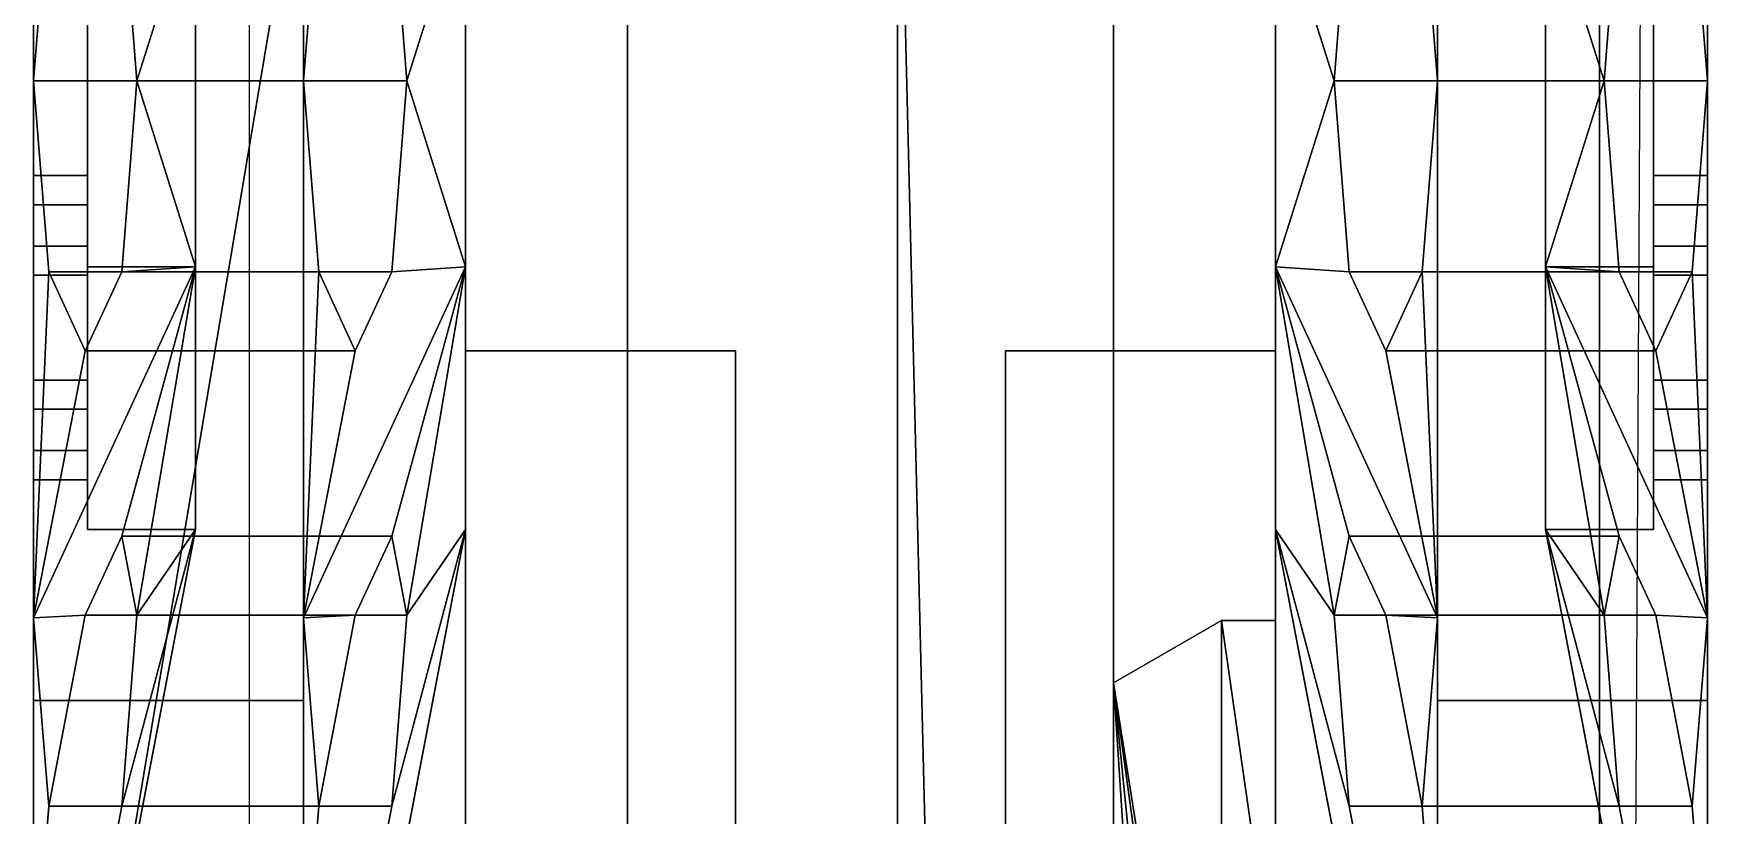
# Model space of a CAD drawing. Header units: millimetres. Extents: x -1 to 3, y -3 to 11.3.
# Drawn here: x 0.7 to 1.01, y -1.0461 to -0.9012 of the extents above; entities that cross this region are included whole.
import ezdxf

# ---------------------------------------------------------------- set-up
doc = ezdxf.new("R2010")
doc.units = ezdxf.units.MM
for name, color, linetype in [('hansa_parts', 4, 'Continuous'), ('mudguards', 6, 'Continuous'), ('tent', 3, 'Continuous'), ('tracks', 3, 'Continuous'), ('wheels', 2, 'Continuous'), ('wheels_inner', 2, 'Continuous')]:
    doc.layers.add(name, color=color, linetype=linetype)

msp = doc.modelspace()

# ---------------------------------------------------------------- linework, layer by layer
for points in [[(0.9, 0.03, 1.7), (-0.9, 0.03, 1.7), (-0.7, -1.16, 1.7), (0.7, -1.16, 1.7)], [(0.9, 0.03, 1.7), (0.7, -1.16, 1.7), (0.7, -2.72, 1.7), (0.9, -2.65, 1.7)], [(0.9, -2.65, 1.7), (0.9, -2.65, 0.78), (0.9, 0.03, 0.78), (0.9, 0.03, 1.7)]]:
    msp.add_3dface(points)
at = {"layer": 'hansa_parts'}
for points in [[(-0.86, 0.03, 2.24), (-0.86, -1.16, 2.24), (0.86, -1.16, 2.24), (0.86, 0.03, 2.24)], [(0.86, -1.16, 2.24), (0.9, -1.16, 2.2), (0.9, 0.03, 2.2), (0.86, 0.03, 2.24)], [(0.9, -1.16, 2.2), (0.9, -1.16, 1.7), (0.9, 0.03, 1.7), (0.9, 0.03, 2.2)]]:
    msp.add_3dface(points, dxfattribs=at)
at = {"layer": 'mudguards'}
for points in [[(0.99, 0.96, 0.91), (1.01, 1.46, 1), (0.99, -2.31, 1), (0.99, -2.31, 0.91)], [(1.01, 0.03, 1), (0.9, 0.03, 1), (0.9, -2.31, 1), (1.01, -2.31, 1)]]:
    msp.add_3dface(points, dxfattribs=at)
at = {"layer": 'tent'}
for points in [[(0.74, -1.25, 2.23), (0.74, -0.84, 2.19), (-0.74, -0.84, 2.19), (-0.74, -1.25, 2.23)], [(0.74, -1.25, 2.23), (0.74, -0.84, 2.19), (0.81, -0.84, 2.17), (0.81, -1.25, 2.2)], [(0.81, -1.25, 2.2), (0.81, -0.84, 2.17), (0.86, -0.84, 2.09), (0.87, -1.25, 2.11)], [(0.87, -1.25, 2.11), (0.86, -0.84, 2.09), (0.86, -0.84, 1.7), (0.87, -1.25, 1.7)]]:
    msp.add_3dface(points, dxfattribs=at)
at = {"layer": 'tracks'}
for points in [[(0.99, 0.22), (0.99, -1.58), (0.68, -1.58), (0.68, 0.22)], [(0.68, 0.22, 0.08), (0.68, -1.58, 0.08), (0.99, -1.58, 0.08), (0.99, 0.22, 0.08)], [(0.99, -1.58, 0.08), (0.99, -1.58), (0.99, 0.22), (0.99, 0.22, 0.08)], [(0.99, -2.03, 0.86), (0.99, -0.85, 0.79), (0.68, -0.85, 0.79), (0.68, -2.03, 0.86)], [(0.68, -2.03, 0.77), (0.68, -0.85, 0.7), (0.99, -0.85, 0.7), (0.99, -2.03, 0.77)], [(0.99, -0.85, 0.7), (0.99, -0.85, 0.79), (0.99, -2.03, 0.86), (0.99, -2.03, 0.77)]]:
    msp.add_3dface(points, dxfattribs=at)
at = {"layer": 'wheels'}
for points in [[(0.75, -0.79519, 0.11284), (0.75, -1.02481, 0.11284), (0.7, -1.02481, 0.11284), (0.7, -0.79519, 0.11284)], [(0.7, -0.79519, 0.11284), (0.7, -1.02481, 0.11284), (0.7, -1.0095, 0.14979), (0.7, -0.8105, 0.14979)], [(0.7, -1.02481, 0.66716), (0.7, -0.79519, 0.66716), (0.7, -0.8105, 0.63021), (0.7, -1.0095, 0.63021)], [(0.75, -1.02481, 0.66716), (0.75, -0.79519, 0.66716), (0.7, -0.79519, 0.66716), (0.7, -1.02481, 0.66716)], [(0.75, -0.8105, 0.14979), (0.75, -1.0095, 0.14979), (0.75, -1.02481, 0.11284), (0.75, -0.79519, 0.11284)], [(0.75, -1.0095, 0.63021), (0.75, -0.8105, 0.63021), (0.75, -0.79519, 0.66716), (0.75, -1.02481, 0.66716)], [(0.96, -1.02481, 0.11284), (0.96, -0.79519, 0.11284), (1.01, -0.79519, 0.11284), (1.01, -1.02481, 0.11284)], [(0.96, -1.0095, 0.14979), (0.96, -0.8105, 0.14979), (0.96, -0.79519, 0.11284), (0.96, -1.02481, 0.11284)], [(0.96, -0.8105, 0.63021), (0.96, -1.0095, 0.63021), (0.96, -1.02481, 0.66716), (0.96, -0.79519, 0.66716)], [(0.96, -0.79519, 0.66716), (0.96, -1.02481, 0.66716), (1.01, -1.02481, 0.66716), (1.01, -0.79519, 0.66716)], [(1.01, -1.02481, 0.11284), (1.01, -0.79519, 0.11284), (1.01, -0.8105, 0.14979), (1.01, -1.0095, 0.14979)], [(1.01, -0.79519, 0.66716), (1.01, -1.02481, 0.66716), (1.01, -1.0095, 0.63021), (1.01, -0.8105, 0.63021)], [(0.7, -0.91, 0.14979), (0.7, -0.91, 0.14979), (0.70284, -0.87464, 0.16464), (0.7, -0.8105, 0.14979)], [(0.7, -0.8105, 0.63021), (0.7, -0.8105, 0.63021), (0.70284, -0.87464, 0.61536), (0.7, -0.91, 0.63021)], [(0.75, -0.8105, 0.14979), (0.75284, -0.87464, 0.16464), (0.75284, -0.87464, 0.16464), (0.75, -0.91, 0.14979)], [(0.75, -0.91, 0.63021), (0.75284, -0.87464, 0.61536), (0.75284, -0.87464, 0.61536), (0.75, -0.8105, 0.63021)], [(0.96, -0.91, 0.14979), (0.95716, -0.87464, 0.16464), (0.95716, -0.87464, 0.16464), (0.96, -0.8105, 0.14979)], [(0.96, -0.8105, 0.63021), (0.95716, -0.87464, 0.61536), (0.95716, -0.87464, 0.61536), (0.96, -0.91, 0.63021)], [(1.01, -0.8105, 0.14979), (1.01, -0.8105, 0.14979), (1.00716, -0.87464, 0.16464), (1.01, -0.91, 0.14979)], [(1.01, -0.91, 0.63021), (1.01, -0.91, 0.63021), (1.00716, -0.87464, 0.61536), (1.01, -0.8105, 0.63021)], [(0.71, -0.93296, 0.33457), (0.71, -0.85457, 0.41296), (0.71, -0.85457, 0.36704), (0.71, -0.88704, 0.33457)], [(0.71, -0.96543, 0.36704), (0.71, -0.88704, 0.44543), (0.71, -0.85457, 0.41296), (0.71, -0.93296, 0.33457)], [(1, -0.85457, 0.36704), (1, -0.93296, 0.44543), (1, -0.96543, 0.41296), (1, -0.88704, 0.33457)], [(1, -0.85457, 0.41296), (1, -0.88704, 0.44543), (1, -0.93296, 0.44543), (1, -0.85457, 0.36704)], [(0.75, -0.91, 0.14979), (0.75284, -0.87464, 0.16464), (0.70284, -0.87464, 0.16464), (0.7, -0.91, 0.14979)], [(0.75284, -0.87464, 0.61536), (0.75, -0.91, 0.63021), (0.7, -0.91, 0.63021), (0.70284, -0.87464, 0.61536)], [(0.71, -0.87556, 0.30685), (0.71, -0.94444, 0.30685), (0.71, -0.94061, 0.31609), (0.71, -0.87939, 0.31609)], [(0.73, -0.87556, 0.30685), (0.73, -0.94444, 0.30685), (0.71, -0.94444, 0.30685), (0.71, -0.87556, 0.30685)], [(0.71, -0.94444, 0.47315), (0.71, -0.87556, 0.47315), (0.71, -0.87939, 0.46391), (0.71, -0.94061, 0.46391)], [(0.73, -0.94444, 0.47315), (0.73, -0.87556, 0.47315), (0.71, -0.87556, 0.47315), (0.71, -0.94444, 0.47315)], [(0.76634, -0.87464, 0.23536), (0.76914, -0.91, 0.25), (0.71914, -0.91, 0.25), (0.71634, -0.87464, 0.23536)], [(0.71634, -0.87464, 0.23536), (0.71634, -0.87464, 0.23536), (0.71914, -0.91, 0.25), (0.73, -0.87556, 0.30685)], [(0.71914, -0.91, 0.53), (0.71914, -0.91, 0.53), (0.71634, -0.87464, 0.54464), (0.73, -0.87556, 0.47315)], [(0.76914, -0.91, 0.53), (0.76634, -0.87464, 0.54464), (0.71634, -0.87464, 0.54464), (0.71914, -0.91, 0.53)], [(0.71914, -0.91, 0.25), (0.71914, -0.91, 0.25), (0.73, -0.94444, 0.30685), (0.73, -0.87556, 0.30685)], [(0.71914, -0.91, 0.53), (0.71914, -0.91, 0.53), (0.73, -0.87556, 0.47315), (0.73, -0.94444, 0.47315)], [(0.76634, -0.87464, 0.23536), (0.78, -0.87556, 0.30685), (0.78, -0.87556, 0.30685), (0.76914, -0.91, 0.25)], [(0.76634, -0.87464, 0.54464), (0.76914, -0.91, 0.53), (0.76914, -0.91, 0.53), (0.78, -0.87556, 0.47315)], [(0.76914, -0.91, 0.25), (0.78, -0.87556, 0.30685), (0.78, -0.87556, 0.30685), (0.78, -0.94444, 0.30685)], [(0.76914, -0.91, 0.53), (0.78, -0.94444, 0.47315), (0.78, -0.94444, 0.47315), (0.78, -0.87556, 0.47315)], [(0.94366, -0.87464, 0.23536), (0.94086, -0.91, 0.25), (0.94086, -0.91, 0.25), (0.93, -0.87556, 0.30685)], [(0.94366, -0.87464, 0.54464), (0.93, -0.87556, 0.47315), (0.93, -0.87556, 0.47315), (0.94086, -0.91, 0.53)], [(0.94086, -0.91, 0.25), (0.93, -0.94444, 0.30685), (0.93, -0.94444, 0.30685), (0.93, -0.87556, 0.30685)], [(0.94086, -0.91, 0.53), (0.93, -0.87556, 0.47315), (0.93, -0.87556, 0.47315), (0.93, -0.94444, 0.47315)], [(0.94086, -0.91, 0.25), (0.94366, -0.87464, 0.23536), (0.99366, -0.87464, 0.23536), (0.99086, -0.91, 0.25)], [(0.94366, -0.87464, 0.54464), (0.94086, -0.91, 0.53), (0.99086, -0.91, 0.53), (0.99366, -0.87464, 0.54464)], [(0.95716, -0.87464, 0.16464), (0.96, -0.91, 0.14979), (1.01, -0.91, 0.14979), (1.00716, -0.87464, 0.16464)], [(0.96, -0.91, 0.63021), (0.95716, -0.87464, 0.61536), (1.00716, -0.87464, 0.61536), (1.01, -0.91, 0.63021)], [(0.99086, -0.91, 0.25), (0.99086, -0.91, 0.25), (0.99366, -0.87464, 0.23536), (0.98, -0.87556, 0.30685)], [(0.99366, -0.87464, 0.54464), (0.99366, -0.87464, 0.54464), (0.99086, -0.91, 0.53), (0.98, -0.87556, 0.47315)], [(0.98, -0.94444, 0.30685), (0.98, -0.87556, 0.30685), (1, -0.87556, 0.30685), (1, -0.94444, 0.30685)], [(0.99086, -0.91, 0.25), (0.99086, -0.91, 0.25), (0.98, -0.87556, 0.30685), (0.98, -0.94444, 0.30685)], [(0.98, -0.87556, 0.47315), (0.98, -0.94444, 0.47315), (1, -0.94444, 0.47315), (1, -0.87556, 0.47315)], [(0.99086, -0.91, 0.53), (0.99086, -0.91, 0.53), (0.98, -0.94444, 0.47315), (0.98, -0.87556, 0.47315)], [(1, -0.94444, 0.30685), (1, -0.87556, 0.30685), (1, -0.87939, 0.31609), (1, -0.94061, 0.31609)], [(1, -0.87556, 0.47315), (1, -0.94444, 0.47315), (1, -0.94061, 0.46391), (1, -0.87939, 0.46391)], [(0.71, -0.87939, 0.31609), (0.71, -0.94061, 0.31609), (0.71, -0.92755, 0.3215), (0.71, -0.89245, 0.3215)], [(0.71, -0.94061, 0.46391), (0.71, -0.87939, 0.46391), (0.71, -0.89245, 0.4585), (0.71, -0.92755, 0.4585)], [(1, -0.94061, 0.31609), (1, -0.87939, 0.31609), (1, -0.89245, 0.3215), (1, -0.92755, 0.3215)], [(1, -0.87939, 0.46391), (1, -0.94061, 0.46391), (1, -0.92755, 0.4585), (1, -0.89245, 0.4585)], [(0.71, -0.89245, 0.3215), (0.71, -0.92755, 0.3215), (0.71, -0.93296, 0.33457), (0.71, -0.88704, 0.33457)], [(0.71, -0.96543, 0.41296), (0.71, -0.93296, 0.44543), (0.71, -0.88704, 0.44543), (0.71, -0.96543, 0.36704)], [(0.71, -0.92755, 0.4585), (0.71, -0.89245, 0.4585), (0.71, -0.88704, 0.44543), (0.71, -0.93296, 0.44543)], [(1, -0.92755, 0.3215), (1, -0.89245, 0.3215), (1, -0.88704, 0.33457), (1, -0.93296, 0.33457)], [(1, -0.88704, 0.33457), (1, -0.96543, 0.41296), (1, -0.96543, 0.36704), (1, -0.93296, 0.33457)], [(1, -0.89245, 0.4585), (1, -0.92755, 0.4585), (1, -0.93296, 0.44543), (1, -0.88704, 0.44543)], [(0.75284, -0.94536, 0.16464), (0.75, -0.91, 0.14979), (0.7, -0.91, 0.14979), (0.70284, -0.94536, 0.16464)], [(0.7, -1.0095, 0.14979), (0.7, -1.0095, 0.14979), (0.70284, -0.94536, 0.16464), (0.7, -0.91, 0.14979)], [(0.7, -0.91, 0.63021), (0.7, -0.91, 0.63021), (0.70284, -0.94536, 0.61536), (0.7, -1.0095, 0.63021)], [(0.75, -0.91, 0.63021), (0.75284, -0.94536, 0.61536), (0.70284, -0.94536, 0.61536), (0.7, -0.91, 0.63021)], [(0.76914, -0.91, 0.25), (0.76634, -0.94536, 0.23536), (0.71634, -0.94536, 0.23536), (0.71914, -0.91, 0.25)], [(0.71914, -0.91, 0.25), (0.71914, -0.91, 0.25), (0.71634, -0.94536, 0.23536), (0.73, -0.94444, 0.30685)], [(0.71634, -0.94536, 0.54464), (0.71634, -0.94536, 0.54464), (0.71914, -0.91, 0.53), (0.73, -0.94444, 0.47315)], [(0.76634, -0.94536, 0.54464), (0.76914, -0.91, 0.53), (0.71914, -0.91, 0.53), (0.71634, -0.94536, 0.54464)], [(0.75, -0.91, 0.14979), (0.75284, -0.94536, 0.16464), (0.75284, -0.94536, 0.16464), (0.75, -1.0095, 0.14979)], [(0.75, -1.0095, 0.63021), (0.75284, -0.94536, 0.61536), (0.75284, -0.94536, 0.61536), (0.75, -0.91, 0.63021)], [(0.76634, -0.94536, 0.23536), (0.76914, -0.91, 0.25), (0.76914, -0.91, 0.25), (0.78, -0.94444, 0.30685)], [(0.76634, -0.94536, 0.54464), (0.78, -0.94444, 0.47315), (0.78, -0.94444, 0.47315), (0.76914, -0.91, 0.53)], [(0.94366, -0.94536, 0.23536), (0.93, -0.94444, 0.30685), (0.93, -0.94444, 0.30685), (0.94086, -0.91, 0.25)], [(0.94366, -0.94536, 0.54464), (0.94086, -0.91, 0.53), (0.94086, -0.91, 0.53), (0.93, -0.94444, 0.47315)], [(0.94366, -0.94536, 0.23536), (0.94086, -0.91, 0.25), (0.99086, -0.91, 0.25), (0.99366, -0.94536, 0.23536)], [(0.94086, -0.91, 0.53), (0.94366, -0.94536, 0.54464), (0.99366, -0.94536, 0.54464), (0.99086, -0.91, 0.53)], [(0.96, -0.91, 0.14979), (0.95716, -0.94536, 0.16464), (1.00716, -0.94536, 0.16464), (1.01, -0.91, 0.14979)], [(0.96, -1.0095, 0.14979), (0.95716, -0.94536, 0.16464), (0.95716, -0.94536, 0.16464), (0.96, -0.91, 0.14979)], [(0.96, -0.91, 0.63021), (0.95716, -0.94536, 0.61536), (0.95716, -0.94536, 0.61536), (0.96, -1.0095, 0.63021)], [(0.95716, -0.94536, 0.61536), (0.96, -0.91, 0.63021), (1.01, -0.91, 0.63021), (1.00716, -0.94536, 0.61536)], [(0.99366, -0.94536, 0.23536), (0.99366, -0.94536, 0.23536), (0.99086, -0.91, 0.25), (0.98, -0.94444, 0.30685)], [(0.99086, -0.91, 0.53), (0.99086, -0.91, 0.53), (0.99366, -0.94536, 0.54464), (0.98, -0.94444, 0.47315)], [(1.01, -0.91, 0.14979), (1.01, -0.91, 0.14979), (1.00716, -0.94536, 0.16464), (1.01, -1.0095, 0.14979)], [(1.01, -1.0095, 0.63021), (1.01, -1.0095, 0.63021), (1.00716, -0.94536, 0.61536), (1.01, -0.91, 0.63021)], [(0.71, -0.93296, 0.33457), (0.71, -0.92755, 0.3215), (0.7, -0.92755, 0.3215), (0.7, -0.93296, 0.33457)], [(0.7, -0.93296, 0.33457), (0.7, -0.92755, 0.3215), (0.7, -0.94061, 0.31609), (0.7, -0.94603, 0.32916)], [(0.71, -0.92755, 0.3215), (0.71, -0.94061, 0.31609), (0.7, -0.94061, 0.31609), (0.7, -0.92755, 0.3215)], [(0.71, -0.94061, 0.46391), (0.71, -0.92755, 0.4585), (0.7, -0.92755, 0.4585), (0.7, -0.94061, 0.46391)], [(0.71, -0.92755, 0.4585), (0.71, -0.93296, 0.44543), (0.7, -0.93296, 0.44543), (0.7, -0.92755, 0.4585)], [(0.7, -0.93296, 0.44543), (0.7, -0.94603, 0.45084), (0.7, -0.94061, 0.46391), (0.7, -0.92755, 0.4585)], [(1, -0.92755, 0.3215), (1, -0.93296, 0.33457), (1.01, -0.93296, 0.33457), (1.01, -0.92755, 0.3215)], [(1, -0.94061, 0.31609), (1, -0.92755, 0.3215), (1.01, -0.92755, 0.3215), (1.01, -0.94061, 0.31609)], [(1, -0.93296, 0.44543), (1, -0.92755, 0.4585), (1.01, -0.92755, 0.4585), (1.01, -0.93296, 0.44543)], [(1, -0.92755, 0.4585), (1, -0.94061, 0.46391), (1.01, -0.94061, 0.46391), (1.01, -0.92755, 0.4585)], [(1.01, -0.93296, 0.33457), (1.01, -0.94603, 0.32916), (1.01, -0.94061, 0.31609), (1.01, -0.92755, 0.3215)], [(1.01, -0.93296, 0.44543), (1.01, -0.92755, 0.4585), (1.01, -0.94061, 0.46391), (1.01, -0.94603, 0.45084)], [(0.71, -0.94603, 0.32916), (0.71, -0.93296, 0.33457), (0.7, -0.93296, 0.33457), (0.7, -0.94603, 0.32916)], [(0.71, -0.93296, 0.44543), (0.71, -0.94603, 0.45084), (0.7, -0.94603, 0.45084), (0.7, -0.93296, 0.44543)], [(0.71, -0.94603, 0.32916), (0.71, -0.97084, 0.35397), (0.71, -0.96543, 0.36704), (0.71, -0.93296, 0.33457)], [(0.71, -0.97084, 0.42603), (0.71, -0.94603, 0.45084), (0.71, -0.93296, 0.44543), (0.71, -0.96543, 0.41296)], [(1, -0.97084, 0.35397), (1, -0.94603, 0.32916), (1, -0.93296, 0.33457), (1, -0.96543, 0.36704)], [(1, -0.93296, 0.33457), (1, -0.94603, 0.32916), (1.01, -0.94603, 0.32916), (1.01, -0.93296, 0.33457)], [(1, -0.94603, 0.45084), (1, -0.97084, 0.42603), (1, -0.96543, 0.41296), (1, -0.93296, 0.44543)], [(1, -0.94603, 0.45084), (1, -0.93296, 0.44543), (1.01, -0.93296, 0.44543), (1.01, -0.94603, 0.45084)], [(0.71, -0.94061, 0.31609), (0.71, -0.94603, 0.32916), (0.7, -0.94603, 0.32916), (0.7, -0.94061, 0.31609)], [(0.71, -0.94603, 0.45084), (0.71, -0.94061, 0.46391), (0.7, -0.94061, 0.46391), (0.7, -0.94603, 0.45084)], [(0.71, -0.94444, 0.30685), (0.71, -0.99315, 0.35556), (0.71, -0.98391, 0.35939), (0.71, -0.94061, 0.31609)], [(0.71, -0.94061, 0.31609), (0.71, -0.98391, 0.35939), (0.71, -0.97084, 0.35397), (0.71, -0.94603, 0.32916)], [(0.71, -0.99315, 0.42444), (0.71, -0.94444, 0.47315), (0.71, -0.94061, 0.46391), (0.71, -0.98391, 0.42061)], [(0.71, -0.98391, 0.42061), (0.71, -0.94061, 0.46391), (0.71, -0.94603, 0.45084), (0.71, -0.97084, 0.42603)], [(1, -0.99315, 0.35556), (1, -0.94444, 0.30685), (1, -0.94061, 0.31609), (1, -0.98391, 0.35939)], [(1, -0.98391, 0.35939), (1, -0.94061, 0.31609), (1, -0.94603, 0.32916), (1, -0.97084, 0.35397)], [(1, -0.94603, 0.32916), (1, -0.94061, 0.31609), (1.01, -0.94061, 0.31609), (1.01, -0.94603, 0.32916)], [(1, -0.94061, 0.46391), (1, -0.98391, 0.42061), (1, -0.97084, 0.42603), (1, -0.94603, 0.45084)], [(1, -0.94444, 0.47315), (1, -0.99315, 0.42444), (1, -0.98391, 0.42061), (1, -0.94061, 0.46391)], [(1, -0.94061, 0.46391), (1, -0.94603, 0.45084), (1.01, -0.94603, 0.45084), (1.01, -0.94061, 0.46391)], [(0.70959, -0.96, 0.2), (0.7, -1.0095, 0.14979), (0.73, -0.94444, 0.30685), (0.71634, -0.94536, 0.23536)], [(0.7, -1.0095, 0.14979), (0.70959, -1.00899, 0.22029), (0.71634, -0.99435, 0.25565), (0.73, -0.94444, 0.30685)], [(0.7, -1.0095, 0.63021), (0.70959, -0.96, 0.58), (0.71634, -0.94536, 0.54464), (0.73, -0.94444, 0.47315)], [(0.70959, -1.00899, 0.55971), (0.7, -1.0095, 0.63021), (0.73, -0.94444, 0.47315), (0.71634, -0.99435, 0.52435)], [(0.7, -1.0095, 0.14979), (0.7, -1.0095, 0.14979), (0.70959, -0.96, 0.2), (0.70284, -0.94536, 0.16464)], [(0.70284, -0.94536, 0.61536), (0.70284, -0.94536, 0.61536), (0.70959, -0.96, 0.58), (0.7, -1.0095, 0.63021)], [(0.75959, -0.96, 0.2), (0.75284, -0.94536, 0.16464), (0.70284, -0.94536, 0.16464), (0.70959, -0.96, 0.2)], [(0.75284, -0.94536, 0.61536), (0.75959, -0.96, 0.58), (0.70959, -0.96, 0.58), (0.70284, -0.94536, 0.61536)], [(0.76634, -0.94536, 0.23536), (0.75959, -0.96, 0.2), (0.70959, -0.96, 0.2), (0.71634, -0.94536, 0.23536)], [(0.75959, -0.96, 0.58), (0.76634, -0.94536, 0.54464), (0.71634, -0.94536, 0.54464), (0.70959, -0.96, 0.58)], [(0.73, -0.94444, 0.30685), (0.73, -0.99315, 0.35556), (0.71, -0.99315, 0.35556), (0.71, -0.94444, 0.30685)], [(0.73, -0.99315, 0.42444), (0.73, -0.94444, 0.47315), (0.71, -0.94444, 0.47315), (0.71, -0.99315, 0.42444)], [(0.71634, -0.99435, 0.25565), (0.71634, -0.99435, 0.25565), (0.71914, -1.00899, 0.29101), (0.73, -0.94444, 0.30685)], [(0.71914, -1.00899, 0.48899), (0.71914, -1.00899, 0.48899), (0.71634, -0.99435, 0.52435), (0.73, -0.94444, 0.47315)], [(0.71914, -1.00899, 0.29101), (0.71914, -1.00899, 0.29101), (0.73, -0.99315, 0.35556), (0.73, -0.94444, 0.30685)], [(0.71914, -1.00899, 0.48899), (0.71914, -1.00899, 0.48899), (0.73, -0.94444, 0.47315), (0.73, -0.99315, 0.42444)], [(0.75, -1.0095, 0.14979), (0.75959, -0.96, 0.2), (0.76634, -0.94536, 0.23536), (0.78, -0.94444, 0.30685)], [(0.75959, -1.00899, 0.22029), (0.75, -1.0095, 0.14979), (0.78, -0.94444, 0.30685), (0.76634, -0.99435, 0.25565)], [(0.75959, -0.96, 0.58), (0.75, -1.0095, 0.63021), (0.78, -0.94444, 0.47315), (0.76634, -0.94536, 0.54464)], [(0.75, -1.0095, 0.63021), (0.75959, -1.00899, 0.55971), (0.76634, -0.99435, 0.52435), (0.78, -0.94444, 0.47315)], [(0.75284, -0.94536, 0.16464), (0.75959, -0.96, 0.2), (0.75959, -0.96, 0.2), (0.75, -1.0095, 0.14979)], [(0.75, -1.0095, 0.63021), (0.75959, -0.96, 0.58), (0.75959, -0.96, 0.58), (0.75284, -0.94536, 0.61536)], [(0.76634, -0.99435, 0.25565), (0.78, -0.94444, 0.30685), (0.78, -0.94444, 0.30685), (0.76914, -1.00899, 0.29101)], [(0.76634, -0.99435, 0.52435), (0.76914, -1.00899, 0.48899), (0.76914, -1.00899, 0.48899), (0.78, -0.94444, 0.47315)], [(0.76914, -1.00899, 0.29101), (0.78, -0.94444, 0.30685), (0.78, -0.94444, 0.30685), (0.78, -0.99315, 0.35556)], [(0.76914, -1.00899, 0.48899), (0.78, -0.99315, 0.42444), (0.78, -0.99315, 0.42444), (0.78, -0.94444, 0.47315)], [(0.94086, -1.00899, 0.29101), (0.93, -0.99315, 0.35556), (0.93, -0.99315, 0.35556), (0.93, -0.94444, 0.30685)], [(0.94366, -0.99435, 0.25565), (0.94086, -1.00899, 0.29101), (0.94086, -1.00899, 0.29101), (0.93, -0.94444, 0.30685)], [(0.96, -1.0095, 0.14979), (0.95041, -1.00899, 0.22029), (0.94366, -0.99435, 0.25565), (0.93, -0.94444, 0.30685)], [(0.95041, -0.96, 0.2), (0.96, -1.0095, 0.14979), (0.93, -0.94444, 0.30685), (0.94366, -0.94536, 0.23536)], [(0.96, -1.0095, 0.63021), (0.95041, -0.96, 0.58), (0.94366, -0.94536, 0.54464), (0.93, -0.94444, 0.47315)], [(0.94086, -1.00899, 0.48899), (0.93, -0.94444, 0.47315), (0.93, -0.94444, 0.47315), (0.93, -0.99315, 0.42444)], [(0.95041, -1.00899, 0.55971), (0.96, -1.0095, 0.63021), (0.93, -0.94444, 0.47315), (0.94366, -0.99435, 0.52435)], [(0.94366, -0.99435, 0.52435), (0.93, -0.94444, 0.47315), (0.93, -0.94444, 0.47315), (0.94086, -1.00899, 0.48899)], [(0.95041, -0.96, 0.2), (0.94366, -0.94536, 0.23536), (0.99366, -0.94536, 0.23536), (1.00041, -0.96, 0.2)], [(0.94366, -0.94536, 0.54464), (0.95041, -0.96, 0.58), (1.00041, -0.96, 0.58), (0.99366, -0.94536, 0.54464)], [(0.95716, -0.94536, 0.16464), (0.95041, -0.96, 0.2), (1.00041, -0.96, 0.2), (1.00716, -0.94536, 0.16464)], [(0.96, -1.0095, 0.14979), (0.95041, -0.96, 0.2), (0.95041, -0.96, 0.2), (0.95716, -0.94536, 0.16464)], [(0.95716, -0.94536, 0.61536), (0.95041, -0.96, 0.58), (0.95041, -0.96, 0.58), (0.96, -1.0095, 0.63021)], [(0.95041, -0.96, 0.58), (0.95716, -0.94536, 0.61536), (1.00716, -0.94536, 0.61536), (1.00041, -0.96, 0.58)], [(0.98, -0.99315, 0.35556), (0.98, -0.94444, 0.30685), (1, -0.94444, 0.30685), (1, -0.99315, 0.35556)], [(0.99086, -1.00899, 0.29101), (0.99086, -1.00899, 0.29101), (0.98, -0.94444, 0.30685), (0.98, -0.99315, 0.35556)], [(0.99086, -1.00899, 0.29101), (0.99086, -1.00899, 0.29101), (0.99366, -0.99435, 0.25565), (0.98, -0.94444, 0.30685)], [(1.00041, -1.00899, 0.22029), (1.01, -1.0095, 0.14979), (0.98, -0.94444, 0.30685), (0.99366, -0.99435, 0.25565)], [(1.01, -1.0095, 0.14979), (1.00041, -0.96, 0.2), (0.99366, -0.94536, 0.23536), (0.98, -0.94444, 0.30685)], [(0.98, -0.94444, 0.47315), (0.98, -0.99315, 0.42444), (1, -0.99315, 0.42444), (1, -0.94444, 0.47315)], [(1.00041, -0.96, 0.58), (1.01, -1.0095, 0.63021), (0.98, -0.94444, 0.47315), (0.99366, -0.94536, 0.54464)], [(0.99086, -1.00899, 0.48899), (0.99086, -1.00899, 0.48899), (0.98, -0.99315, 0.42444), (0.98, -0.94444, 0.47315)], [(1.01, -1.0095, 0.63021), (1.00041, -1.00899, 0.55971), (0.99366, -0.99435, 0.52435), (0.98, -0.94444, 0.47315)], [(0.99366, -0.99435, 0.52435), (0.99366, -0.99435, 0.52435), (0.99086, -1.00899, 0.48899), (0.98, -0.94444, 0.47315)], [(1.00716, -0.94536, 0.16464), (1.00716, -0.94536, 0.16464), (1.00041, -0.96, 0.2), (1.01, -1.0095, 0.14979)], [(1.01, -1.0095, 0.63021), (1.01, -1.0095, 0.63021), (1.00041, -0.96, 0.58), (1.00716, -0.94536, 0.61536)], [(0.71, -0.97084, 0.42603), (0.71, -0.96543, 0.41296), (0.7, -0.96543, 0.41296), (0.7, -0.97084, 0.42603)], [(0.71, -0.96543, 0.41296), (0.71, -0.9785, 0.40755), (0.7, -0.9785, 0.40755), (0.7, -0.96543, 0.41296)], [(0.7, -0.96543, 0.41296), (0.7, -0.9785, 0.40755), (0.7, -0.98391, 0.42061), (0.7, -0.97084, 0.42603)], [(0.71, -0.9785, 0.37245), (0.71, -0.96543, 0.36704), (0.7, -0.96543, 0.36704), (0.7, -0.9785, 0.37245)], [(0.71, -0.96543, 0.36704), (0.71, -0.97084, 0.35397), (0.7, -0.97084, 0.35397), (0.7, -0.96543, 0.36704)], [(0.7, -0.96543, 0.36704), (0.7, -0.97084, 0.35397), (0.7, -0.98391, 0.35939), (0.7, -0.9785, 0.37245)], [(0.71, -0.9785, 0.37245), (0.71, -0.9785, 0.40755), (0.71, -0.96543, 0.41296), (0.71, -0.96543, 0.36704)], [(1, -0.9785, 0.40755), (1, -0.9785, 0.37245), (1, -0.96543, 0.36704), (1, -0.96543, 0.41296)], [(1, -0.97084, 0.35397), (1, -0.96543, 0.36704), (1.01, -0.96543, 0.36704), (1.01, -0.97084, 0.35397)], [(1, -0.96543, 0.36704), (1, -0.9785, 0.37245), (1.01, -0.9785, 0.37245), (1.01, -0.96543, 0.36704)], [(1, -0.9785, 0.40755), (1, -0.96543, 0.41296), (1.01, -0.96543, 0.41296), (1.01, -0.9785, 0.40755)], [(1, -0.96543, 0.41296), (1, -0.97084, 0.42603), (1.01, -0.97084, 0.42603), (1.01, -0.96543, 0.41296)], [(1.01, -0.96543, 0.36704), (1.01, -0.9785, 0.37245), (1.01, -0.98391, 0.35939), (1.01, -0.97084, 0.35397)], [(1.01, -0.96543, 0.41296), (1.01, -0.97084, 0.42603), (1.01, -0.98391, 0.42061), (1.01, -0.9785, 0.40755)], [(0.71, -0.98391, 0.42061), (0.71, -0.97084, 0.42603), (0.7, -0.97084, 0.42603), (0.7, -0.98391, 0.42061)], [(0.71, -0.97084, 0.35397), (0.71, -0.98391, 0.35939), (0.7, -0.98391, 0.35939), (0.7, -0.97084, 0.35397)], [(1, -0.98391, 0.35939), (1, -0.97084, 0.35397), (1.01, -0.97084, 0.35397), (1.01, -0.98391, 0.35939)], [(1, -0.97084, 0.42603), (1, -0.98391, 0.42061), (1.01, -0.98391, 0.42061), (1.01, -0.97084, 0.42603)], [(0.71, -0.9785, 0.40755), (0.71, -0.98391, 0.42061), (0.7, -0.98391, 0.42061), (0.7, -0.9785, 0.40755)], [(0.71, -0.98391, 0.35939), (0.71, -0.9785, 0.37245), (0.7, -0.9785, 0.37245), (0.7, -0.98391, 0.35939)], [(0.71, -0.98391, 0.35939), (0.71, -0.98391, 0.42061), (0.71, -0.9785, 0.40755), (0.71, -0.9785, 0.37245)], [(1, -0.98391, 0.42061), (1, -0.98391, 0.35939), (1, -0.9785, 0.37245), (1, -0.9785, 0.40755)], [(1, -0.9785, 0.37245), (1, -0.98391, 0.35939), (1.01, -0.98391, 0.35939), (1.01, -0.9785, 0.37245)], [(1, -0.98391, 0.42061), (1, -0.9785, 0.40755), (1.01, -0.9785, 0.40755), (1.01, -0.98391, 0.42061)], [(0.71, -0.99315, 0.35556), (0.71, -0.99315, 0.42444), (0.71, -0.98391, 0.42061), (0.71, -0.98391, 0.35939)], [(1, -0.99315, 0.42444), (1, -0.99315, 0.35556), (1, -0.98391, 0.35939), (1, -0.98391, 0.42061)], [(0.70959, -1.07971, 0.29101), (0.7, -1.15021, 0.2905), (0.73, -0.99315, 0.35556), (0.71634, -1.04435, 0.30565)], [(0.7, -1.15021, 0.2905), (0.70959, -1.1, 0.34), (0.71634, -1.06464, 0.35464), (0.73, -0.99315, 0.35556)], [(0.70959, -1.1, 0.44), (0.7, -1.15021, 0.4895), (0.73, -0.99315, 0.42444), (0.71634, -1.06464, 0.42536)], [(0.7, -1.15021, 0.4895), (0.70959, -1.07971, 0.48899), (0.71634, -1.04435, 0.47435), (0.73, -0.99315, 0.42444)], [(0.75959, -1.00899, 0.22029), (0.76634, -0.99435, 0.25565), (0.71634, -0.99435, 0.25565), (0.70959, -1.00899, 0.22029)], [(0.76634, -0.99435, 0.52435), (0.75959, -1.00899, 0.55971), (0.70959, -1.00899, 0.55971), (0.71634, -0.99435, 0.52435)], [(0.73, -0.99315, 0.35556), (0.73, -0.99315, 0.42444), (0.71, -0.99315, 0.42444), (0.71, -0.99315, 0.35556)], [(0.71914, -1.00899, 0.29101), (0.71914, -1.00899, 0.29101), (0.71634, -1.04435, 0.30565), (0.73, -0.99315, 0.35556)], [(0.71634, -1.06464, 0.35464), (0.71634, -1.06464, 0.35464), (0.71914, -1.05, 0.39), (0.73, -0.99315, 0.35556)], [(0.71914, -1.05, 0.39), (0.71914, -1.05, 0.39), (0.71634, -1.06464, 0.42536), (0.73, -0.99315, 0.42444)], [(0.71634, -1.04435, 0.47435), (0.71634, -1.04435, 0.47435), (0.71914, -1.00899, 0.48899), (0.73, -0.99315, 0.42444)], [(0.76634, -0.99435, 0.25565), (0.76914, -1.00899, 0.29101), (0.71914, -1.00899, 0.29101), (0.71634, -0.99435, 0.25565)], [(0.76914, -1.00899, 0.48899), (0.76634, -0.99435, 0.52435), (0.71634, -0.99435, 0.52435), (0.71914, -1.00899, 0.48899)], [(0.71914, -1.05, 0.39), (0.71914, -1.05, 0.39), (0.73, -0.99315, 0.42444), (0.73, -0.99315, 0.35556)], [(0.75, -1.15021, 0.2905), (0.75959, -1.07971, 0.29101), (0.76634, -1.04435, 0.30565), (0.78, -0.99315, 0.35556)], [(0.75959, -1.1, 0.34), (0.75, -1.15021, 0.2905), (0.78, -0.99315, 0.35556), (0.76634, -1.06464, 0.35464)], [(0.75, -1.15021, 0.4895), (0.75959, -1.1, 0.44), (0.76634, -1.06464, 0.42536), (0.78, -0.99315, 0.42444)], [(0.75959, -1.07971, 0.48899), (0.75, -1.15021, 0.4895), (0.78, -0.99315, 0.42444), (0.76634, -1.04435, 0.47435)], [(0.76634, -1.04435, 0.30565), (0.76914, -1.00899, 0.29101), (0.76914, -1.00899, 0.29101), (0.78, -0.99315, 0.35556)], [(0.76634, -1.06464, 0.35464), (0.78, -0.99315, 0.35556), (0.78, -0.99315, 0.35556), (0.76914, -1.05, 0.39)], [(0.76634, -1.06464, 0.42536), (0.76914, -1.05, 0.39), (0.76914, -1.05, 0.39), (0.78, -0.99315, 0.42444)], [(0.76634, -1.04435, 0.47435), (0.78, -0.99315, 0.42444), (0.78, -0.99315, 0.42444), (0.76914, -1.00899, 0.48899)], [(0.76914, -1.05, 0.39), (0.78, -0.99315, 0.35556), (0.78, -0.99315, 0.35556), (0.78, -0.99315, 0.42444)], [(0.96, -1.15021, 0.2905), (0.95041, -1.1, 0.34), (0.94366, -1.06464, 0.35464), (0.93, -0.99315, 0.35556)], [(0.95041, -1.07971, 0.29101), (0.96, -1.15021, 0.2905), (0.93, -0.99315, 0.35556), (0.94366, -1.04435, 0.30565)], [(0.94366, -1.04435, 0.30565), (0.93, -0.99315, 0.35556), (0.93, -0.99315, 0.35556), (0.94086, -1.00899, 0.29101)], [(0.94366, -1.04435, 0.47435), (0.94086, -1.00899, 0.48899), (0.94086, -1.00899, 0.48899), (0.93, -0.99315, 0.42444)], [(0.96, -1.15021, 0.4895), (0.95041, -1.07971, 0.48899), (0.94366, -1.04435, 0.47435), (0.93, -0.99315, 0.42444)], [(0.94086, -1.05, 0.39), (0.93, -0.99315, 0.42444), (0.93, -0.99315, 0.42444), (0.93, -0.99315, 0.35556)], [(0.95041, -1.1, 0.44), (0.96, -1.15021, 0.4895), (0.93, -0.99315, 0.42444), (0.94366, -1.06464, 0.42536)], [(0.94366, -1.06464, 0.42536), (0.93, -0.99315, 0.42444), (0.93, -0.99315, 0.42444), (0.94086, -1.05, 0.39)], [(0.94366, -1.06464, 0.35464), (0.94086, -1.05, 0.39), (0.94086, -1.05, 0.39), (0.93, -0.99315, 0.35556)], [(0.94086, -1.00899, 0.29101), (0.94366, -0.99435, 0.25565), (0.99366, -0.99435, 0.25565), (0.99086, -1.00899, 0.29101)], [(0.94366, -0.99435, 0.52435), (0.94086, -1.00899, 0.48899), (0.99086, -1.00899, 0.48899), (0.99366, -0.99435, 0.52435)], [(0.94366, -0.99435, 0.25565), (0.95041, -1.00899, 0.22029), (1.00041, -1.00899, 0.22029), (0.99366, -0.99435, 0.25565)], [(0.95041, -1.00899, 0.55971), (0.94366, -0.99435, 0.52435), (0.99366, -0.99435, 0.52435), (1.00041, -1.00899, 0.55971)], [(1.00041, -1.1, 0.34), (1.01, -1.15021, 0.2905), (0.98, -0.99315, 0.35556), (0.99366, -1.06464, 0.35464)], [(1.01, -1.15021, 0.2905), (1.00041, -1.07971, 0.29101), (0.99366, -1.04435, 0.30565), (0.98, -0.99315, 0.35556)], [(0.99366, -1.04435, 0.30565), (0.99366, -1.04435, 0.30565), (0.99086, -1.00899, 0.29101), (0.98, -0.99315, 0.35556)], [(0.98, -0.99315, 0.42444), (0.98, -0.99315, 0.35556), (1, -0.99315, 0.35556), (1, -0.99315, 0.42444)], [(0.99086, -1.00899, 0.48899), (0.99086, -1.00899, 0.48899), (0.99366, -1.04435, 0.47435), (0.98, -0.99315, 0.42444)], [(1.00041, -1.07971, 0.48899), (1.01, -1.15021, 0.4895), (0.98, -0.99315, 0.42444), (0.99366, -1.04435, 0.47435)], [(0.99086, -1.05, 0.39), (0.99086, -1.05, 0.39), (0.98, -0.99315, 0.35556), (0.98, -0.99315, 0.42444)], [(1.01, -1.15021, 0.4895), (1.00041, -1.1, 0.44), (0.99366, -1.06464, 0.42536), (0.98, -0.99315, 0.42444)], [(0.99366, -1.06464, 0.42536), (0.99366, -1.06464, 0.42536), (0.99086, -1.05, 0.39), (0.98, -0.99315, 0.42444)], [(0.99086, -1.05, 0.39), (0.99086, -1.05, 0.39), (0.99366, -1.06464, 0.35464), (0.98, -0.99315, 0.35556)], [(0.70284, -1.04435, 0.20565), (0.70284, -1.04435, 0.20565), (0.70959, -1.00899, 0.22029), (0.7, -1.0095, 0.14979)], [(0.7, -1.0095, 0.63021), (0.7, -1.0095, 0.63021), (0.70959, -1.00899, 0.55971), (0.70284, -1.04435, 0.57435)], [(0.7, -1.07985, 0.22015), (0.7, -1.07985, 0.22015), (0.70284, -1.04435, 0.20565), (0.7, -1.0095, 0.14979)], [(0.7, -1.02481, 0.11284), (0.7, -1.18716, 0.27519), (0.7, -1.15021, 0.2905), (0.7, -1.0095, 0.14979)], [(0.7, -1.0095, 0.63021), (0.7, -1.0095, 0.63021), (0.70284, -1.04435, 0.57435), (0.7, -1.07985, 0.55985)], [(0.7, -1.18716, 0.50481), (0.7, -1.02481, 0.66716), (0.7, -1.0095, 0.63021), (0.7, -1.15021, 0.4895)], [(0.75284, -1.04435, 0.20565), (0.75959, -1.00899, 0.22029), (0.70959, -1.00899, 0.22029), (0.70284, -1.04435, 0.20565)], [(0.75959, -1.00899, 0.55971), (0.75284, -1.04435, 0.57435), (0.70284, -1.04435, 0.57435), (0.70959, -1.00899, 0.55971)], [(0.76914, -1.00899, 0.29101), (0.76634, -1.04435, 0.30565), (0.71634, -1.04435, 0.30565), (0.71914, -1.00899, 0.29101)], [(0.76634, -1.04435, 0.47435), (0.76914, -1.00899, 0.48899), (0.71914, -1.00899, 0.48899), (0.71634, -1.04435, 0.47435)], [(0.75, -1.0095, 0.14979), (0.75959, -1.00899, 0.22029), (0.75959, -1.00899, 0.22029), (0.75284, -1.04435, 0.20565)], [(0.75284, -1.04435, 0.57435), (0.75959, -1.00899, 0.55971), (0.75959, -1.00899, 0.55971), (0.75, -1.0095, 0.63021)], [(0.75, -1.0095, 0.14979), (0.75284, -1.04435, 0.20565), (0.75284, -1.04435, 0.20565), (0.75, -1.07985, 0.22015)], [(0.75, -1.0095, 0.14979), (0.75, -1.15021, 0.2905), (0.75, -1.18716, 0.27519), (0.75, -1.02481, 0.11284)], [(0.75, -1.07985, 0.55985), (0.75284, -1.04435, 0.57435), (0.75284, -1.04435, 0.57435), (0.75, -1.0095, 0.63021)], [(0.75, -1.15021, 0.4895), (0.75, -1.0095, 0.63021), (0.75, -1.02481, 0.66716), (0.75, -1.18716, 0.50481)], [(0.94366, -1.04435, 0.30565), (0.94086, -1.00899, 0.29101), (0.99086, -1.00899, 0.29101), (0.99366, -1.04435, 0.30565)], [(0.94086, -1.00899, 0.48899), (0.94366, -1.04435, 0.47435), (0.99366, -1.04435, 0.47435), (0.99086, -1.00899, 0.48899)], [(0.95041, -1.00899, 0.22029), (0.95716, -1.04435, 0.20565), (1.00716, -1.04435, 0.20565), (1.00041, -1.00899, 0.22029)], [(0.95716, -1.04435, 0.20565), (0.95041, -1.00899, 0.22029), (0.95041, -1.00899, 0.22029), (0.96, -1.0095, 0.14979)], [(0.95716, -1.04435, 0.57435), (0.95041, -1.00899, 0.55971), (1.00041, -1.00899, 0.55971), (1.00716, -1.04435, 0.57435)], [(0.96, -1.0095, 0.63021), (0.95041, -1.00899, 0.55971), (0.95041, -1.00899, 0.55971), (0.95716, -1.04435, 0.57435)], [(0.96, -1.07985, 0.22015), (0.95716, -1.04435, 0.20565), (0.95716, -1.04435, 0.20565), (0.96, -1.0095, 0.14979)], [(0.96, -1.0095, 0.63021), (0.95716, -1.04435, 0.57435), (0.95716, -1.04435, 0.57435), (0.96, -1.07985, 0.55985)], [(0.96, -1.15021, 0.2905), (0.96, -1.0095, 0.14979), (0.96, -1.02481, 0.11284), (0.96, -1.18716, 0.27519)], [(0.96, -1.0095, 0.63021), (0.96, -1.15021, 0.4895), (0.96, -1.18716, 0.50481), (0.96, -1.02481, 0.66716)], [(1.01, -1.0095, 0.14979), (1.01, -1.0095, 0.14979), (1.00041, -1.00899, 0.22029), (1.00716, -1.04435, 0.20565)], [(1.00716, -1.04435, 0.57435), (1.00716, -1.04435, 0.57435), (1.00041, -1.00899, 0.55971), (1.01, -1.0095, 0.63021)], [(1.01, -1.0095, 0.14979), (1.01, -1.0095, 0.14979), (1.00716, -1.04435, 0.20565), (1.01, -1.07985, 0.22015)], [(1.01, -1.07985, 0.55985), (1.01, -1.07985, 0.55985), (1.00716, -1.04435, 0.57435), (1.01, -1.0095, 0.63021)], [(1.01, -1.18716, 0.27519), (1.01, -1.02481, 0.11284), (1.01, -1.0095, 0.14979), (1.01, -1.15021, 0.2905)], [(1.01, -1.02481, 0.66716), (1.01, -1.18716, 0.50481), (1.01, -1.15021, 0.4895), (1.01, -1.0095, 0.63021)], [(0.75, -1.02481, 0.11284), (0.75, -1.18716, 0.27519), (0.7, -1.18716, 0.27519), (0.7, -1.02481, 0.11284)], [(0.75, -1.18716, 0.50481), (0.75, -1.02481, 0.66716), (0.7, -1.02481, 0.66716), (0.7, -1.18716, 0.50481)], [(0.96, -1.18716, 0.27519), (0.96, -1.02481, 0.11284), (1.01, -1.02481, 0.11284), (1.01, -1.18716, 0.27519)], [(0.96, -1.02481, 0.66716), (0.96, -1.18716, 0.50481), (1.01, -1.18716, 0.50481), (1.01, -1.02481, 0.66716)], [(0.75, -1.07985, 0.22015), (0.75284, -1.04435, 0.20565), (0.70284, -1.04435, 0.20565), (0.7, -1.07985, 0.22015)], [(0.75284, -1.04435, 0.57435), (0.75, -1.07985, 0.55985), (0.7, -1.07985, 0.55985), (0.70284, -1.04435, 0.57435)], [(0.76634, -1.04435, 0.30565), (0.75959, -1.07971, 0.29101), (0.70959, -1.07971, 0.29101), (0.71634, -1.04435, 0.30565)], [(0.75959, -1.07971, 0.48899), (0.76634, -1.04435, 0.47435), (0.71634, -1.04435, 0.47435), (0.70959, -1.07971, 0.48899)], [(0.95041, -1.07971, 0.29101), (0.94366, -1.04435, 0.30565), (0.99366, -1.04435, 0.30565), (1.00041, -1.07971, 0.29101)], [(0.94366, -1.04435, 0.47435), (0.95041, -1.07971, 0.48899), (1.00041, -1.07971, 0.48899), (0.99366, -1.04435, 0.47435)], [(0.95716, -1.04435, 0.20565), (0.96, -1.07985, 0.22015), (1.01, -1.07985, 0.22015), (1.00716, -1.04435, 0.20565)], [(0.96, -1.07985, 0.55985), (0.95716, -1.04435, 0.57435), (1.00716, -1.04435, 0.57435), (1.01, -1.07985, 0.55985)]]:
    msp.add_3dface(points, dxfattribs=at)
at = {"layer": 'wheels_inner'}
for points in [[(0.83, -0.96, 0.39), (0.83, -1.04787, 0.17787), (0.78, -1.04787, 0.17787), (0.78, -0.96, 0.39)], [(0.78, -1.09546, 0.295), (0.78, -1.09146, 0.32535), (0.78, -0.96, 0.39), (0.78, -1.04787, 0.17787)], [(0.78, -1.09146, 0.32535), (0.78, -1.1101, 0.34964), (0.78, -0.96, 0.39)], [(0.83, -1.04787, 0.60213), (0.83, -0.96, 0.39), (0.78, -0.96, 0.39), (0.78, -1.04787, 0.60213)], [(0.78, -1.1101, 0.34964), (0.78, -1.14045, 0.35364), (0.78, -0.96, 0.39)], [(0.78, -0.96, 0.39), (0.78, -0.96, 0.39), (0.78, -1.14045, 0.42636), (0.78, -1.1101, 0.43036)], [(0.78, -0.96, 0.39), (0.78, -0.96, 0.39), (0.78, -1.1101, 0.43036), (0.78, -1.09146, 0.45465)], [(0.78, -1.09146, 0.45465), (0.78, -1.09546, 0.485), (0.78, -1.04787, 0.60213), (0.78, -0.96, 0.39)], [(0.78, -1.37955, 0.35364), (0.78, -1.37955, 0.35364), (0.78, -0.96, 0.39), (0.78, -1.14045, 0.35364)], [(0.78, -1.56, 0.39), (0.78, -1.56, 0.39), (0.78, -0.96, 0.39), (0.78, -1.37955, 0.35364)], [(0.78, -0.96, 0.39), (0.78, -0.96, 0.39), (0.78, -1.56, 0.39), (0.78, -1.14045, 0.42636)], [(0.83, -0.96, 0.39), (0.83, -0.96, 0.39), (0.83, -1.1101, 0.34964), (0.83, -1.09146, 0.32535)], [(0.83, -1.09146, 0.32535), (0.83, -1.09546, 0.295), (0.83, -1.04787, 0.17787), (0.83, -0.96, 0.39)], [(0.83, -0.96, 0.39), (0.83, -0.96, 0.39), (0.83, -1.14045, 0.35364), (0.83, -1.1101, 0.34964)], [(0.83, -1.1101, 0.43036), (0.83, -1.14045, 0.42636), (0.83, -0.96, 0.39)], [(0.83, -1.09146, 0.45465), (0.83, -1.1101, 0.43036), (0.83, -0.96, 0.39)], [(0.83, -1.09546, 0.485), (0.83, -1.09146, 0.45465), (0.83, -0.96, 0.39), (0.83, -1.04787, 0.60213)], [(0.83, -0.96, 0.39), (0.83, -0.96, 0.39), (0.83, -1.56, 0.39), (0.83, -1.14045, 0.35364)], [(0.83, -1.56, 0.39), (0.83, -1.56, 0.39), (0.83, -0.96, 0.39), (0.83, -1.37955, 0.42636)], [(0.83, -1.37955, 0.42636), (0.83, -1.37955, 0.42636), (0.83, -0.96, 0.39), (0.83, -1.14045, 0.42636)], [(0.88, -1.04787, 0.17787), (0.88, -0.96, 0.39), (0.93, -0.96, 0.39), (0.93, -1.04787, 0.17787)], [(0.88, -1.09146, 0.32535), (0.88, -1.1101, 0.34964), (0.88, -0.96, 0.39)], [(0.88, -1.09546, 0.295), (0.88, -1.09146, 0.32535), (0.88, -0.96, 0.39), (0.88, -1.04787, 0.17787)], [(0.88, -0.96, 0.39), (0.88, -1.04787, 0.60213), (0.93, -1.04787, 0.60213), (0.93, -0.96, 0.39)], [(0.88, -1.09146, 0.45465), (0.88, -1.09546, 0.485), (0.88, -1.04787, 0.60213), (0.88, -0.96, 0.39)], [(0.88, -0.96, 0.39), (0.88, -0.96, 0.39), (0.88, -1.1101, 0.43036), (0.88, -1.09146, 0.45465)], [(0.88, -0.96, 0.39), (0.88, -0.96, 0.39), (0.88, -1.14045, 0.42636), (0.88, -1.1101, 0.43036)], [(0.88, -1.1101, 0.34964), (0.88, -1.14045, 0.35364), (0.88, -0.96, 0.39)], [(0.88, -0.96, 0.39), (0.88, -0.96, 0.39), (0.88, -1.56, 0.39), (0.88, -1.14045, 0.42636)], [(0.88, -1.56, 0.39), (0.88, -1.56, 0.39), (0.88, -0.96, 0.39), (0.88, -1.37955, 0.35364)], [(0.88, -1.37955, 0.35364), (0.88, -1.37955, 0.35364), (0.88, -0.96, 0.39), (0.88, -1.14045, 0.35364)], [(0.93, -1.04787, 0.17787), (0.93, -0.96, 0.39), (0.93, -1.01, 0.39), (0.93, -1.135, 0.17349)], [(0.93, -0.96, 0.39), (0.93, -1.04787, 0.60213), (0.93, -1.135, 0.60651), (0.93, -1.01, 0.39)], [(0.9, -1.02155, 0.37), (0.9, -1.12345, 0.19349), (0.92, -1.135, 0.17349), (0.92, -1.01, 0.39)], [(0.92, -1.01, 0.39), (0.9, -1.02155, 0.41), (0.93, -1.21155, 0.41), (0.94714, -1.2, 0.39)], [(0.9, -1.02155, 0.37), (0.92, -1.01, 0.39), (0.94714, -1.2, 0.39), (0.93, -1.21155, 0.37)], [(0.9, -1.12345, 0.58651), (0.9, -1.02155, 0.41), (0.92, -1.01, 0.39), (0.92, -1.135, 0.60651)], [(0.92, -1.01, 0.39), (0.92, -1.135, 0.17349), (0.93, -1.135, 0.17349), (0.93, -1.01, 0.39)], [(0.92, -1.135, 0.60651), (0.92, -1.01, 0.39), (0.93, -1.01, 0.39), (0.93, -1.135, 0.60651)], [(0.9, -1.12345, 0.19349), (0.9, -1.12345, 0.19349), (0.9, -1.02155, 0.37), (0.90483, -1.09546, 0.295)], [(0.90483, -1.09546, 0.295), (0.90483, -1.09546, 0.295), (0.9, -1.02155, 0.37), (0.90697, -1.09146, 0.32535)], [(0.90697, -1.09146, 0.32535), (0.90697, -1.09146, 0.32535), (0.9, -1.02155, 0.37), (0.91213, -1.1101, 0.34964)], [(0.91213, -1.1101, 0.34964), (0.9, -1.02155, 0.37), (0.93, -1.21155, 0.37), (0.91728, -1.14045, 0.35364)], [(0.9, -1.02155, 0.41), (0.91213, -1.1101, 0.43036), (0.91728, -1.14045, 0.42636), (0.93, -1.21155, 0.41)], [(0.9, -1.02155, 0.41), (0.9, -1.02155, 0.41), (0.90697, -1.09146, 0.45465), (0.91213, -1.1101, 0.43036)], [(0.9, -1.02155, 0.41), (0.9, -1.02155, 0.41), (0.90483, -1.09546, 0.485), (0.90697, -1.09146, 0.45465)], [(0.9, -1.02155, 0.41), (0.9, -1.02155, 0.41), (0.9, -1.12345, 0.58651), (0.90483, -1.09546, 0.485)]]:
    msp.add_3dface(points, dxfattribs=at)

doc.saveas('drawing.dxf')
